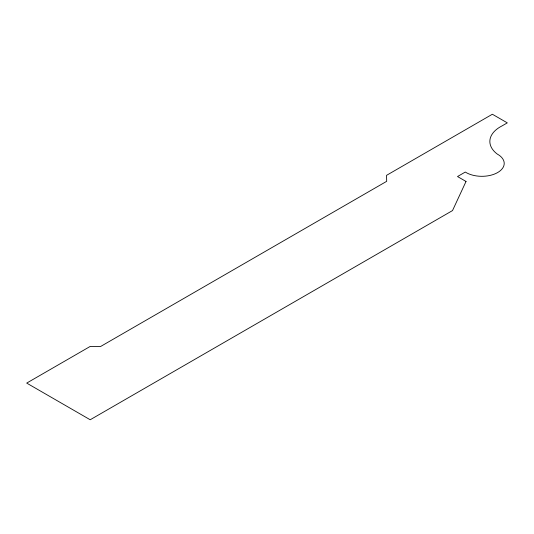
<?xml version="1.0" encoding="UTF-8"?>
<svg xmlns="http://www.w3.org/2000/svg" width="534" height="534" viewBox="0 0 534 534"><rect width="100%" height="100%" fill="white"/><g stroke="black" fill="none" stroke-linecap="round" stroke-linejoin="round"><path stroke-width="0.8" d="M466.035 181.46L452.525 210.57L90.199 419.757L26.7 383.092L90.199 346.433L100.606 346.486L386.689 181.32L386.536 175.346L492.368 114.243L507.3 122.867L502.06 125.89A35.878 20.713 0 0 0 497.301 154.092A22.335 12.896 0 0 1 497.441 172.669A22.335 12.896 0 0 1 465.288 172.055L457.518 176.54L466.035 181.46"/></g></svg>
